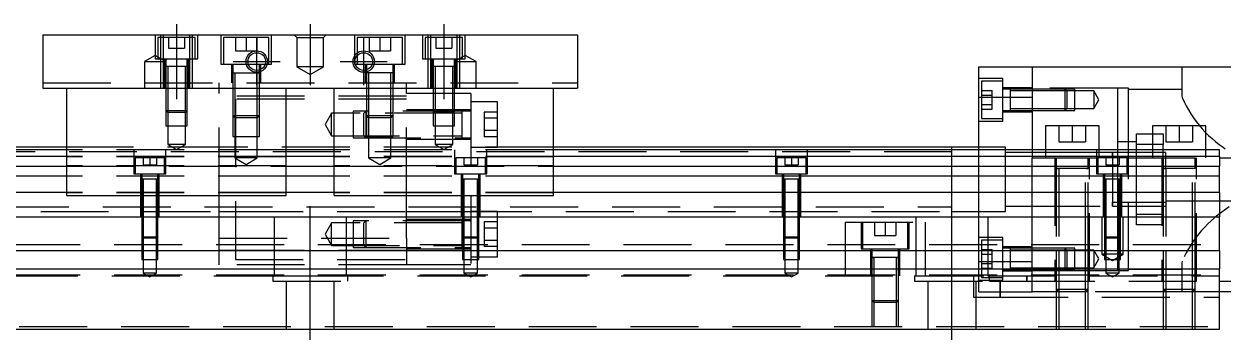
# Model space of a CAD drawing. Extents: x -12 to 519, y -246 to 77.
# Drawn here: x 116.5 to 340.9, y -224.1 to -165.1 of the extents above; entities that cross this region are included whole.
import ezdxf

# ---------------------------------------------------------------- set-up
doc = ezdxf.new("R2010")
doc.units = 0
doc.linetypes.add('CENTER', pattern=[50.8, 31.75, -6.35, 6.35, -6.35])
doc.linetypes.add('DASHED', pattern=[19.05, 12.7, -6.35])
doc.layers.get('0').update_dxf_attribs({"linetype": 'CONTINUOUS'})
doc.layers.add('CENTER', color=1, linetype='CENTER')

msp = doc.modelspace()

# ---------------------------------------------------------------- linework, layer by layer
at = {"color": 7, "linetype": 'CONTINUOUS'}
for p, q in [((120, -167.12), (220, -167.12)), ((120, -167.12), (120, -177.12)), ((220, -167.12), (220, -177.12)), ((295, -178.79), (295, -173.12)), ((295, -173.12), (305, -173.12)), ((305, -173.12), (305, -188.62)), ((305, -173.12), (345, -173.12)), ((120, -177.12), (220, -177.12)), ((124.5, -197.12), (124.5, -177.12)), ((165.5, -197.12), (165.5, -177.12)), ((174.5, -197.12), (174.5, -177.12)), ((215.5, -197.12), (215.5, -177.12)), ((295, -178.79), (305, -178.79)), ((295, -188.62), (295, -178.79)), ((317.5, -184.12), (307.5, -184.12)), ((307.5, -184.12), (307.5, -188.62)), ((317.5, -188.62), (317.5, -184.12)), ((337.5, -184.12), (327.5, -184.12)), ((327.5, -184.12), (327.5, -188.62)), ((337.5, -188.62), (337.5, -184.12)), ((124.5, -188.12), (60.5, -188.12)), ((290, -188.12), (215.5, -188.12)), ((290, -188.62), (290, -188.12)), ((290.01, -188.12), (290, -188.12)), ((295, -188.12), (290, -188.12)), ((290, -188.12), (290, -188.12)), ((124.5, -188.62), (0, -188.62)), ((124.5, -189.87), (0, -189.87)), ((174.5, -188.62), (165.5, -188.62)), ((174.5, -189.87), (165.5, -189.87)), ((340, -188.62), (215.5, -188.62)), ((340, -189.87), (215.5, -189.87)), ((321, -189.87), (320, -189.87)), ((324.5, -189.87), (321, -189.87)), ((327.5, -189.87), (324.5, -189.87)), ((329.5, -189.87), (327.5, -189.87)), ((330, -189.87), (329.5, -189.87)), ((340, -189.87), (340, -188.62)), ((340, -189.87), (340, -191.65)), ((340, -190.12), (355, -190.12)), ((0, -191.65), (124.5, -191.65)), ((165.5, -191.65), (174.5, -191.65)), ((215.5, -191.65), (340, -191.65)), ((340, -193.54), (340, -191.65)), ((124.5, -193.54), (0, -193.54)), ((174.5, -193.54), (165.5, -193.54)), ((340, -193.54), (215.5, -193.54)), ((340, -196.6), (340, -193.54)), ((124.5, -196.6), (0, -196.6)), ((124.5, -197.12), (165.5, -197.12)), ((174.5, -196.6), (165.5, -196.6)), ((174.5, -197.12), (215.5, -197.12)), ((340, -196.6), (215.5, -196.6)), ((340, -196.6), (340, -201.12)), ((0, -201.12), (340, -201.12)), ((340, -207.42), (340, -201.12)), ((0, -207.42), (340, -207.42)), ((340, -207.42), (340, -210.82)), ((0, -210.82), (340, -210.82)), ((340, -222.12), (340, -210.82)), ((340, -213.12), (355, -213.12)), ((345, -215.12), (340, -215.12)), ((0, -222.12), (340, -222.12))]:
    msp.add_line(p, q, dxfattribs=at)
at = {"color": 3, "linetype": 'DASHED'}
for p, q in [((141, -167.12), (141, -171.62)), ((148.5, -167.62), (141.5, -167.62)), ((141.5, -167.62), (141.5, -171.62)), ((142, -167.12), (142, -167.62)), ((142, -167.62), (142, -171.62)), ((142.5, -167.12), (142.5, -177.12)), ((143.5, -167.62), (143.5, -169.62)), ((145, -167.62), (145, -169.62)), ((146.5, -167.62), (146.5, -169.62)), ((147.5, -177.12), (147.5, -167.12)), ((148, -167.62), (148, -167.12)), ((148, -171.62), (148, -167.62)), ((148.5, -171.62), (148.5, -167.62)), ((149, -171.62), (149, -167.12)), ((153.25, -167.12), (153.25, -172.62)), ((162.25, -167.62), (153.75, -167.62)), ((153.75, -167.62), (153.75, -172.62)), ((156, -167.62), (156, -170.12)), ((158, -167.62), (158, -170.12)), ((160, -167.62), (160, -170.12)), ((162.25, -172.62), (162.25, -167.62)), ((162.75, -172.62), (162.75, -167.12)), ((167, -167.12), (167.5, -167.62)), ((167.5, -167.62), (172.5, -167.62)), ((167.5, -167.62), (167.5, -173.12)), ((172.5, -167.62), (173, -167.12)), ((172.5, -173.12), (172.5, -167.62)), ((178.25, -167.12), (178.25, -172.62)), ((187.25, -167.62), (178.75, -167.62)), ((178.75, -167.62), (178.75, -170.56)), ((181, -167.62), (181, -170.12)), ((183, -167.62), (183, -170.12)), ((185, -167.62), (185, -170.12)), ((187.25, -172.62), (187.25, -167.62)), ((187.75, -172.62), (187.75, -167.12)), ((191, -167.12), (191, -171.62)), ((198.5, -167.62), (191.5, -167.62)), ((191.5, -167.62), (191.5, -171.62)), ((192, -167.12), (192, -167.62)), ((192, -167.62), (192, -171.62)), ((192.5, -167.12), (192.5, -177.12)), ((193.5, -167.62), (193.5, -169.62)), ((195, -167.62), (195, -169.62)), ((196.5, -167.62), (196.5, -169.62)), ((197.5, -177.12), (197.5, -167.12)), ((198, -167.62), (198, -167.12)), ((198, -171.62), (198, -167.62)), ((198.5, -171.62), (198.5, -167.62)), ((199, -171.62), (199, -167.12)), ((143.5, -169.62), (145, -169.62)), ((145, -169.62), (146.5, -169.62)), ((156, -170.12), (158, -170.12)), ((158, -170.12), (160, -170.12)), ((181, -170.12), (183, -170.12)), ((183, -170.12), (185, -170.12)), ((193.5, -169.62), (195, -169.62)), ((195, -169.62), (196.5, -169.62)), ((141, -170.97), (139, -172.12)), ((139, -172.12), (143, -172.12)), ((139, -172.12), (139, -177.12)), ((143, -172.12), (141, -170.97)), ((141, -171.62), (149, -171.62)), ((142, -171.62), (142, -177.12)), ((142.75, -171.62), (142.75, -177.12)), ((143, -171.62), (143, -173.02)), ((147, -173.02), (147, -171.62)), ((147.25, -177.12), (147.25, -171.62)), ((148, -177.12), (148, -171.62)), ((153.25, -172.62), (162.75, -172.62)), ((155.25, -172.62), (155.25, -176.12)), ((155.5, -172.62), (155.5, -174.22)), ((160.5, -173.69), (160.5, -172.62)), ((160.75, -176.12), (160.75, -172.62)), ((178.25, -172.62), (187.75, -172.62)), ((178.75, -170.56), (178.75, -171.04)), ((178.75, -171.04), (178.75, -172.62)), ((180.25, -172.62), (180.25, -176.12)), ((180.5, -172.62), (180.5, -173.69)), ((185.5, -174.22), (185.5, -172.62)), ((185.75, -176.12), (185.75, -172.62)), ((191, -171.62), (199, -171.62)), ((192, -171.62), (192, -177.12)), ((192.75, -171.62), (192.75, -177.12)), ((193, -171.62), (193, -173.02)), ((199, -170.97), (197, -172.12)), ((197, -173.02), (197, -171.62)), ((197, -172.12), (201, -172.12)), ((197.25, -177.12), (197.25, -171.62)), ((198, -177.12), (198, -171.62)), ((201, -172.12), (199, -170.97)), ((201, -177.12), (201, -172.12)), ((143, -173.01), (143, -173.02)), ((143.22, -173.02), (143, -173.02)), ((143, -173.02), (143, -173.03)), ((143, -173.02), (143, -177.12)), ((146.78, -173.02), (143.22, -173.02)), ((143.35, -173.02), (143.35, -177.12)), ((146.65, -177.12), (146.65, -173.02)), ((147, -173.02), (146.78, -173.02)), ((147, -173.02), (147, -173.01)), ((147, -173.03), (147, -173.02)), ((147, -177.12), (147, -173.02)), ((155.5, -174.21), (155.5, -174.22)), ((155.5, -174.22), (155.76, -174.22)), ((155.5, -174.22), (160.5, -174.22)), ((155.5, -174.22), (155.5, -174.22)), ((155.5, -174.22), (155.5, -176.12)), ((155.9, -174.22), (155.9, -176.12)), ((160.1, -176.12), (160.1, -174.22)), ((160.5, -174.06), (160.5, -173.69)), ((160.5, -174.22), (160.5, -174.06)), ((160.5, -174.22), (160.5, -174.21)), ((160.5, -174.22), (160.5, -174.22)), ((160.5, -176.12), (160.5, -174.22)), ((167.5, -173.12), (170, -174.56)), ((172.5, -173.12), (167.5, -173.12)), ((170, -174.56), (172.5, -173.12)), ((180.5, -173.69), (180.5, -174.06)), ((180.5, -174.06), (180.5, -174.22)), ((180.5, -174.21), (180.5, -174.22)), ((180.76, -174.22), (180.5, -174.22)), ((180.5, -174.22), (180.5, -174.22)), ((180.5, -174.22), (180.5, -176.12)), ((185.24, -174.22), (180.76, -174.22)), ((180.9, -174.22), (180.9, -176.12)), ((185.1, -176.12), (185.1, -174.22)), ((185.5, -174.22), (185.24, -174.22)), ((185.5, -174.22), (185.5, -174.21)), ((185.5, -174.22), (185.5, -174.22)), ((185.5, -176.12), (185.5, -174.22)), ((193, -173.01), (193, -173.02)), ((193.22, -173.02), (193, -173.02)), ((193, -173.02), (193, -177.12)), ((193, -173.02), (193, -173.03)), ((196.78, -173.02), (193.22, -173.02)), ((193.35, -173.02), (193.35, -177.12)), ((196.65, -177.12), (196.65, -173.02)), ((197, -173.02), (196.78, -173.02)), ((197, -173.02), (197, -173.01)), ((197, -177.12), (197, -173.02)), ((197, -173.03), (197, -173.02)), ((333, -173.12), (333, -178.48)), ((120, -176.12), (220, -176.12)), ((143, -177.12), (143, -181.27)), ((143, -177.12), (143, -181.27)), ((143.35, -177.12), (143.35, -181.62)), ((146.65, -181.62), (146.65, -177.12)), ((147, -181.27), (147, -177.12)), ((147, -181.27), (147, -177.12)), ((153, -177.12), (153, -176.12)), ((153, -197.12), (153, -177.12)), ((155.5, -176.12), (155.5, -177.12)), ((155.5, -176.12), (155.5, -177.12)), ((155.5, -177.12), (155.5, -182.22)), ((155.5, -177.12), (155.5, -182.22)), ((155.9, -176.12), (155.9, -177.12)), ((155.9, -177.12), (155.9, -182.62)), ((160.1, -177.12), (160.1, -176.12)), ((160.1, -182.62), (160.1, -177.12)), ((160.5, -177.12), (160.5, -176.12)), ((160.5, -177.12), (160.5, -176.12)), ((160.5, -182.22), (160.5, -177.12)), ((160.5, -182.22), (160.5, -177.12)), ((180.5, -176.12), (180.5, -177.12)), ((180.5, -176.12), (180.5, -177.12)), ((180.5, -177.12), (180.5, -182.22)), ((180.5, -177.12), (180.5, -182.22)), ((180.9, -176.12), (180.9, -177.12)), ((180.9, -177.12), (180.9, -182.62)), ((185.1, -177.12), (185.1, -176.12)), ((185.1, -182.62), (185.1, -177.12)), ((185.5, -177.12), (185.5, -176.12)), ((185.5, -177.12), (185.5, -176.12)), ((185.5, -182.22), (185.5, -177.12)), ((185.5, -182.22), (185.5, -177.12)), ((188, -177.12), (188, -176.12)), ((188, -197.12), (188, -177.12)), ((193, -177.12), (193, -181.27)), ((193, -177.12), (193, -181.27)), ((193.35, -177.12), (193.35, -181.62)), ((196.65, -181.62), (196.65, -177.12)), ((197, -181.27), (197, -177.12)), ((197, -181.27), (197, -177.12)), ((299.5, -175.27), (295, -175.27)), ((295.5, -175.77), (295.5, -179.27)), ((299.5, -175.77), (295.5, -175.77)), ((299.5, -183.27), (299.5, -175.27)), ((305, -177.02), (299.5, -177.02)), ((300.9, -177.27), (299.5, -177.27)), ((300.9, -177.27), (300.9, -177.86)), ((300.9, -177.27), (300.9, -177.49)), ((300.9, -177.27), (300.9, -177.27)), ((305, -177.27), (300.9, -177.27)), ((300.9, -177.27), (300.9, -177.27)), ((321, -177.12), (305, -177.12)), ((311.15, -177.27), (305, -177.27)), ((311.15, -177.27), (305, -177.27)), ((311.15, -179.27), (311.15, -177.27)), ((313, -177.27), (311.15, -177.27)), ((311.5, -177.62), (311.15, -177.27)), ((313, -181.27), (313, -177.27)), ((321, -188.62), (321, -177.12)), ((323, -177.12), (321, -177.12)), ((323, -188.62), (323, -177.12)), ((188, -178.62), (153, -178.62)), ((188, -179.12), (156, -179.12)), ((156, -179.12), (156, -209.12)), ((160.5, -179.12), (160.1, -179.12)), ((200, -178.12), (188, -178.12)), ((200, -178.12), (200, -210.12)), ((295.5, -177.54), (297.5, -177.54)), ((295.5, -178.4), (297.5, -178.4)), ((295.5, -179.27), (295.5, -182.77)), ((297.5, -178.4), (297.5, -177.54)), ((297.5, -180.14), (297.5, -178.4)), ((300.9, -177.49), (300.9, -177.86)), ((305, -177.62), (300.9, -177.62)), ((300.9, -177.86), (300.9, -179.27)), ((300.9, -179.13), (300.9, -179.41)), ((300.9, -179.27), (300.9, -180.69)), ((311.5, -177.62), (305, -177.62)), ((311.15, -181.27), (311.15, -179.27)), ((311.5, -177.62), (311.5, -179.27)), ((313, -177.62), (311.5, -177.62)), ((311.5, -179.27), (311.5, -180.92)), ((316.5, -177.62), (313, -177.62)), ((316.5, -177.62), (316.5, -180.92)), ((317.45, -179.27), (316.5, -177.62)), ((316.5, -180.92), (317.45, -179.27)), ((333, -177.37), (323, -177.37)), ((333, -178.48), (333.04, -178.83)), ((143, -181.27), (147, -181.27)), ((143, -181.27), (143, -184.12)), ((143, -181.27), (143.35, -181.62)), ((146.65, -181.62), (143.35, -181.62)), ((143.35, -181.62), (143.35, -184.12)), ((146.65, -181.62), (147, -181.27)), ((146.65, -184.12), (146.65, -181.62)), ((147, -184.12), (147, -181.27)), ((178, -181.37), (178, -186.37)), ((200, -181.37), (178, -181.37)), ((180.4, -181.37), (180.4, -186.37)), ((200, -181.12), (188, -181.12)), ((193, -181.27), (197, -181.27)), ((193, -181.27), (193, -184.12)), ((193, -181.27), (193.35, -181.62)), ((196.65, -181.62), (193.35, -181.62)), ((193.35, -181.62), (193.35, -184.12)), ((196.65, -181.62), (197, -181.27)), ((196.65, -184.12), (196.65, -181.62)), ((197, -184.12), (197, -181.27)), ((198.4, -186.37), (198.4, -181.37)), ((205, -179.62), (200, -179.62)), ((202.5, -181.56), (202.5, -186.18)), ((205, -181.56), (202.5, -181.56)), ((205, -188.12), (205, -179.62)), ((295.5, -180.14), (297.5, -180.14)), ((295.5, -181), (297.5, -181)), ((297.5, -181), (297.5, -180.14)), ((299.5, -181.27), (300.9, -181.27)), ((299.5, -181.52), (305, -181.52)), ((300.9, -180.69), (300.9, -181.27)), ((300.9, -180.69), (300.9, -181.05)), ((300.9, -180.92), (305, -180.92)), ((300.9, -181.05), (300.9, -181.27)), ((300.9, -181.27), (300.9, -181.27)), ((300.9, -181.27), (300.9, -181.27)), ((300.9, -181.27), (305, -181.27)), ((305, -180.92), (311.5, -180.92)), ((305, -181.27), (311.15, -181.27)), ((305, -181.27), (311.15, -181.27)), ((311.15, -181.27), (311.5, -180.92)), ((311.15, -181.27), (313, -181.27)), ((311.5, -180.92), (313, -180.92)), ((313, -180.92), (316.5, -180.92)), ((155.5, -182.22), (160.5, -182.22)), ((155.5, -182.22), (155.5, -186.12)), ((155.5, -182.22), (155.9, -182.62)), ((160.1, -182.62), (155.9, -182.62)), ((155.9, -182.62), (155.9, -186.12)), ((160.1, -182.62), (160.5, -182.22)), ((160.1, -186.12), (160.1, -182.62)), ((160.5, -186.12), (160.5, -182.22)), ((174, -181.77), (172.79, -183.87)), ((172.79, -183.87), (174, -185.97)), ((174, -185.97), (174, -181.77)), ((198.4, -181.77), (174, -181.77)), ((180.5, -182.22), (185.5, -182.22)), ((180.5, -182.22), (180.5, -186.12)), ((180.5, -182.22), (180.9, -182.62)), ((185.1, -182.62), (180.9, -182.62)), ((180.9, -182.62), (180.9, -186.12)), ((185.1, -181.77), (184, -181.77)), ((185.5, -181.77), (185.1, -181.77)), ((185.1, -182.62), (185.5, -182.22)), ((185.1, -186.12), (185.1, -182.62)), ((185.5, -186.12), (185.5, -182.22)), ((205, -182.72), (202.5, -182.72)), ((295, -183.27), (299.5, -183.27)), ((295.5, -182.77), (299.5, -182.77)), ((143, -184.12), (147, -184.12)), ((143.35, -184.12), (143.35, -187.62)), ((146.65, -187.62), (146.65, -184.12)), ((155.5, -186.12), (160.5, -186.12)), ((155.9, -186.12), (155.9, -190.12)), ((160.1, -190.12), (160.1, -186.12)), ((174, -185.97), (198.4, -185.97)), ((180.5, -186.12), (185.5, -186.12)), ((180.9, -186.12), (180.9, -190.12)), ((185.1, -190.12), (185.1, -186.12)), ((193, -184.12), (197, -184.12)), ((193.35, -184.12), (193.35, -187.62)), ((196.65, -187.62), (196.65, -184.12)), ((205, -185.02), (202.5, -185.02)), ((205, -186.18), (202.5, -186.18)), ((310, -184.12), (310, -187.12)), ((312.5, -184.12), (312.5, -187.12)), ((315, -184.12), (315, -187.12)), ((324.5, -185.62), (327.5, -185.62)), ((324.5, -187.62), (324.5, -185.62)), ((327.5, -185.62), (329.5, -185.62)), ((329.5, -185.62), (329.5, -187.62)), ((330, -184.12), (330, -187.12)), ((332.5, -184.12), (332.5, -187.12)), ((335, -184.12), (335, -187.12)), ((156, -188.12), (124.5, -188.12)), ((146.65, -187.62), (143.35, -187.62)), ((143.35, -187.62), (145, -188.57)), ((145, -188.57), (146.65, -187.62)), ((215.5, -188.12), (156, -188.12)), ((178, -186.37), (200, -186.37)), ((188, -186.62), (200, -186.62)), ((196.65, -187.62), (193.35, -187.62)), ((193.35, -187.62), (195, -188.57)), ((195, -188.57), (196.65, -187.62)), ((200, -188.12), (205, -188.12)), ((290, -188.62), (290, -188.12)), ((300, -188.12), (295, -188.12)), ((300, -188.62), (300, -188.12)), ((310, -187.12), (312.5, -187.12)), ((312.5, -187.12), (315, -187.12)), ((324.5, -187.12), (321, -187.12)), ((327.5, -187.62), (324.5, -187.62)), ((324.5, -188.62), (324.5, -187.62)), ((329.5, -187.62), (327.5, -187.62)), ((329.5, -188.62), (329.5, -187.62)), ((330, -187.12), (332.5, -187.12)), ((332.5, -187.12), (335, -187.12)), ((290, -188.99), (55, -188.99)), ((165.5, -188.62), (124.5, -188.62)), ((165.5, -189.87), (124.5, -189.87)), ((165.5, -189.92), (124.5, -189.92)), ((137, -188.62), (137, -193.12)), ((142.75, -190.12), (137.25, -190.12)), ((137.25, -190.12), (137.25, -193.12)), ((138.75, -190.12), (138.75, -191.42)), ((140, -190.12), (140, -191.42)), ((141.25, -190.12), (141.25, -191.42)), ((142.75, -193.12), (142.75, -190.12)), ((143, -193.12), (143, -188.62)), ((160.1, -190.12), (155.9, -190.12)), ((155.9, -190.12), (158, -191.33)), ((158, -191.33), (160.1, -190.12)), ((215.5, -188.62), (174.5, -188.62)), ((215.5, -189.87), (174.5, -189.87)), ((215.5, -189.92), (174.5, -189.92)), ((185.1, -190.12), (180.9, -190.12)), ((180.9, -190.12), (183, -191.33)), ((183, -191.33), (185.1, -190.12)), ((197, -188.62), (197, -193.12)), ((202.75, -190.12), (197.25, -190.12)), ((197.25, -190.12), (197.25, -193.12)), ((198.75, -190.12), (198.75, -191.42)), ((200, -190.12), (200, -191.42)), ((201.25, -190.12), (201.25, -191.42)), ((202.75, -193.12), (202.75, -190.12)), ((203, -193.12), (203, -188.62)), ((257, -188.62), (257, -193.12)), ((262.75, -190.12), (257.25, -190.12)), ((257.25, -190.12), (257.25, -193.12)), ((258.75, -190.12), (258.75, -191.42)), ((260, -190.12), (260, -191.42)), ((261.25, -190.12), (261.25, -191.42)), ((262.75, -193.12), (262.75, -190.12)), ((263, -193.12), (263, -188.62)), ((290, -200.12), (290, -188.62)), ((295, -201.12), (295, -188.62)), ((300, -194.12), (300, -188.62)), ((305, -189.12), (300, -189.12)), ((305, -188.62), (305, -190.12)), ((307.5, -189.12), (305, -189.12)), ((305, -201.12), (305, -190.12)), ((305, -190.12), (317.25, -190.12)), ((307.5, -188.62), (307.5, -190.12)), ((317.5, -189.12), (307.5, -189.12)), ((309.25, -190.12), (309.25, -213.12)), ((309.5, -190.12), (309.5, -192.12)), ((315.5, -192.12), (315.5, -190.12)), ((315.75, -213.12), (315.75, -190.12)), ((317, -188.62), (317, -193.12)), ((322.75, -190.12), (317.25, -190.12)), ((317.25, -190.12), (317.25, -193.12)), ((317.5, -190.12), (317.5, -188.62)), ((320.01, -189.12), (317.5, -189.12)), ((318.75, -190.12), (318.75, -191.42)), ((320, -189.12), (320, -189.68)), ((320, -189.68), (320, -189.12)), ((321, -189.12), (320, -189.12)), ((320, -189.68), (320, -190.02)), ((320, -190.12), (320, -191.42)), ((321, -190.12), (321, -188.62)), ((324.5, -189.12), (321, -189.12)), ((321, -193.12), (321, -190.12)), ((321.25, -190.12), (321.25, -191.42)), ((322.75, -190.12), (340, -190.12)), ((322.75, -193.12), (322.75, -190.12)), ((323, -193.12), (323, -188.62)), ((324.5, -190.12), (324.5, -188.62)), ((327.5, -189.12), (324.5, -189.12)), ((324.5, -200.62), (324.5, -190.12)), ((327.5, -188.62), (327.5, -190.12)), ((329.5, -189.12), (327.5, -189.12)), ((329.25, -190.12), (329.25, -213.12)), ((329.5, -190.12), (329.5, -188.62)), ((330, -189.12), (329.5, -189.12)), ((329.5, -190.12), (329.5, -192.12)), ((330, -190.12), (330, -189.12)), ((330, -192.12), (330, -190.12)), ((335.5, -192.12), (335.5, -190.12)), ((335.75, -213.12), (335.75, -190.12)), ((337.5, -190.12), (337.5, -188.62)), ((165.5, -191.62), (124.5, -191.62)), ((124.5, -191.65), (165.5, -191.65)), ((138.75, -191.42), (140, -191.42)), ((140, -191.42), (141.25, -191.42)), ((215.5, -191.62), (174.5, -191.62)), ((174.5, -191.65), (215.5, -191.65)), ((198.75, -191.42), (200, -191.42)), ((200, -191.42), (201.25, -191.42)), ((258.75, -191.42), (260, -191.42)), ((260, -191.42), (261.25, -191.42)), ((309.5, -192.12), (309.85, -192.12)), ((309.85, -192.12), (309.5, -192.12)), ((309.5, -192.12), (309.5, -192.12)), ((309.5, -192.12), (309.5, -207.42)), ((309.5, -192.12), (309.5, -192.12)), ((315.15, -192.12), (309.85, -192.12)), ((310, -192.12), (310, -207.42)), ((315, -207.42), (315, -192.12)), ((315.15, -192.12), (315.5, -192.12)), ((315.5, -192.12), (315.15, -192.12)), ((315.5, -207.42), (315.5, -192.12)), ((315.5, -192.12), (315.5, -192.12)), ((315.5, -192.12), (315.5, -192.12)), ((318.75, -191.42), (320, -191.42)), ((320, -191.42), (321.25, -191.42)), ((320, -191.52), (320, -193.12)), ((329.5, -192.12), (329.85, -192.12)), ((335.5, -192.12), (329.5, -192.12)), ((329.5, -192.12), (329.5, -192.12)), ((329.5, -192.12), (329.5, -207.42)), ((329.5, -192.12), (329.5, -192.12)), ((330, -192.12), (330, -207.42)), ((335, -207.42), (335, -192.12)), ((335.5, -207.42), (335.5, -192.12)), ((335.5, -192.12), (335.5, -192.12)), ((335.5, -192.12), (335.5, -192.12)), ((165.5, -193.54), (124.5, -193.54)), ((137, -193.12), (143, -193.12)), ((138.25, -193.12), (138.25, -201.12)), ((138.5, -193.12), (138.5, -194.12)), ((138.5, -194.11), (138.5, -194.12)), ((138.62, -194.12), (138.5, -194.12)), ((138.5, -194.12), (138.5, -201.12)), ((138.5, -194.12), (138.5, -194.12)), ((140, -194.12), (138.62, -194.12)), ((138.75, -194.12), (138.75, -201.12)), ((141.38, -194.12), (140, -194.12)), ((141.25, -201.12), (141.25, -194.12)), ((141.5, -194.12), (141.38, -194.12)), ((141.5, -194.12), (141.5, -193.12)), ((141.5, -194.12), (141.5, -194.11)), ((141.5, -201.12), (141.5, -194.12)), ((141.5, -194.12), (141.5, -194.12)), ((141.75, -201.12), (141.75, -193.12)), ((215.5, -193.54), (174.5, -193.54)), ((197, -193.12), (203, -193.12)), ((198.25, -193.12), (198.25, -201.12)), ((198.5, -193.12), (198.5, -194.12)), ((198.5, -194.11), (198.5, -194.12)), ((198.62, -194.12), (198.5, -194.12)), ((198.5, -194.12), (198.5, -201.12)), ((198.5, -194.12), (198.5, -194.12)), ((200, -194.12), (198.62, -194.12)), ((198.75, -194.12), (198.75, -201.12)), ((201.38, -194.12), (200, -194.12)), ((201.25, -201.12), (201.25, -194.12)), ((201.5, -194.12), (201.38, -194.12)), ((201.5, -194.12), (201.5, -193.12)), ((201.5, -194.12), (201.5, -194.11)), ((201.5, -201.12), (201.5, -194.12)), ((201.5, -194.12), (201.5, -194.12)), ((201.75, -201.12), (201.75, -193.12)), ((257, -193.12), (263, -193.12)), ((258.25, -193.12), (258.25, -201.12)), ((258.5, -193.12), (258.5, -194.12)), ((258.5, -194.11), (258.5, -194.12)), ((258.62, -194.12), (258.5, -194.12)), ((258.5, -194.12), (258.5, -201.12)), ((258.5, -194.12), (258.5, -194.12)), ((260, -194.12), (258.62, -194.12)), ((258.75, -194.12), (258.75, -201.12)), ((261.38, -194.12), (260, -194.12)), ((261.25, -201.12), (261.25, -194.12)), ((261.5, -194.12), (261.38, -194.12)), ((261.5, -194.12), (261.5, -193.12)), ((261.5, -194.12), (261.5, -194.11)), ((261.5, -201.12), (261.5, -194.12)), ((261.5, -194.12), (261.5, -194.12)), ((261.75, -201.12), (261.75, -193.12)), ((300, -200.12), (300, -194.12)), ((317, -193.12), (323, -193.12)), ((318.25, -193.12), (318.25, -201.12)), ((318.5, -193.12), (318.5, -194.12)), ((318.5, -194.11), (318.5, -194.12)), ((318.62, -194.12), (318.5, -194.12)), ((318.5, -194.12), (318.5, -201.12)), ((318.5, -194.12), (318.5, -194.12)), ((320, -194.12), (318.62, -194.12)), ((318.75, -194.12), (318.75, -201.12)), ((320, -193.12), (320, -193.92)), ((320, -193.92), (320, -194.12)), ((321.38, -194.12), (320, -194.12)), ((320, -194.12), (320, -198.56)), ((321, -194.12), (321, -193.12)), ((321, -205.12), (321, -194.12)), ((321.25, -201.12), (321.25, -194.12)), ((321.5, -194.12), (321.38, -194.12)), ((321.5, -194.12), (321.5, -193.12)), ((321.5, -194.12), (321.5, -194.11)), ((321.5, -201.12), (321.5, -194.12)), ((321.5, -194.12), (321.5, -194.12)), ((321.75, -201.12), (321.75, -193.12)), ((323, -194.12), (323, -193.12)), ((323, -211.12), (323, -194.12)), ((165.5, -196.6), (124.5, -196.6)), ((165.5, -196.62), (124.5, -196.62)), ((153, -201.12), (153, -197.12)), ((215.5, -196.6), (174.5, -196.6)), ((215.5, -196.62), (174.5, -196.62)), ((188, -201.12), (188, -197.12)), ((55, -199.24), (290, -199.24)), ((300, -199.12), (305, -199.12)), ((305, -199.12), (320.01, -199.12)), ((320, -199.12), (320, -198.37)), ((320, -198.37), (330, -198.37)), ((320, -199.12), (320, -198.56)), ((320, -198.56), (320, -199.12)), ((320, -199.12), (329.5, -199.12)), ((320.01, -199.12), (329.5, -199.12)), ((329.5, -199.12), (330, -199.12)), ((330, -198.12), (345, -198.12)), ((81.5, -200.12), (153, -200.12)), ((138.5, -201.12), (138.5, -204.87)), ((138.5, -201.12), (138.5, -204.87)), ((138.75, -201.12), (138.75, -205.12)), ((141.25, -205.12), (141.25, -201.12)), ((141.5, -204.87), (141.5, -201.12)), ((141.5, -204.87), (141.5, -201.12)), ((153, -200.12), (156, -200.12)), ((153, -205.12), (153, -201.12)), ((156, -200.12), (188, -200.12)), ((156, -200.12), (188, -200.12)), ((163.29, -212.12), (163.29, -201.12)), ((176.71, -201.12), (176.71, -212.12)), ((178, -201.87), (178, -206.87)), ((200, -201.87), (178, -201.87)), ((180.4, -201.87), (180.4, -206.87)), ((188, -200.12), (198.5, -200.12)), ((188, -200.12), (198.5, -200.12)), ((188, -205.12), (188, -201.12)), ((200, -201.62), (188, -201.62)), ((198.4, -206.87), (198.4, -201.87)), ((198.5, -200.12), (198.75, -200.12)), ((198.5, -200.12), (198.75, -200.12)), ((198.5, -201.12), (198.5, -204.87)), ((198.5, -201.12), (198.5, -204.87)), ((198.75, -200.12), (200, -200.12)), ((198.75, -200.12), (290, -200.12)), ((198.75, -201.12), (198.75, -205.12)), ((205, -200.12), (200, -200.12)), ((201.25, -205.12), (201.25, -201.12)), ((201.5, -204.87), (201.5, -201.12)), ((201.5, -204.87), (201.5, -201.12)), ((205, -208.62), (205, -200.12)), ((258.5, -201.12), (258.5, -204.87)), ((258.5, -201.12), (258.5, -204.87)), ((258.75, -201.12), (258.75, -205.12)), ((261.25, -205.12), (261.25, -201.12)), ((261.5, -204.87), (261.5, -201.12)), ((261.5, -204.87), (261.5, -201.12)), ((283.29, -212.12), (283.29, -201.12)), ((290, -200.12), (290, -200.12)), ((290, -200.12), (290.01, -200.12)), ((290, -200.12), (290, -200.12)), ((290, -200.12), (295, -200.12)), ((295, -200.12), (300, -200.12)), ((295, -207.42), (295, -201.12)), ((296.71, -201.12), (296.71, -212.12)), ((305, -207.42), (305, -201.12)), ((318, -201.12), (318, -208.12)), ((318.5, -201.12), (318.5, -204.87)), ((318.5, -201.12), (318.5, -204.87)), ((318.75, -201.12), (318.75, -205.12)), ((321.25, -205.12), (321.25, -201.12)), ((321.5, -204.87), (321.5, -201.12)), ((321.5, -204.87), (321.5, -201.12)), ((322, -208.12), (322, -201.12)), ((324.5, -200.62), (329.5, -200.62)), ((324.5, -202.62), (324.5, -200.62)), ((174, -202.27), (172.79, -204.37)), ((174, -206.47), (174, -202.27)), ((198.4, -202.27), (174, -202.27)), ((202.5, -202.06), (202.5, -206.68)), ((205, -202.06), (202.5, -202.06)), ((205, -203.22), (202.5, -203.22)), ((270, -202.12), (285, -202.12)), ((270, -202.12), (270, -207.42)), ((273, -202.12), (273, -207.12)), ((273.25, -202.12), (273.25, -207.12)), ((275.5, -202.12), (275.5, -204.62)), ((277.5, -202.12), (277.5, -204.62)), ((279.5, -202.12), (279.5, -204.62)), ((281.75, -207.12), (281.75, -202.12)), ((282, -207.12), (282, -202.12)), ((285, -202.12), (285, -207.42)), ((329.5, -202.62), (324.5, -202.62)), ((0, -206.27), (340, -206.27)), ((138.5, -204.87), (141.5, -204.87)), ((138.5, -204.87), (138.5, -207.42)), ((138.5, -204.87), (138.75, -205.12)), ((141.25, -205.12), (138.75, -205.12)), ((138.75, -205.12), (138.75, -209.12)), ((141.25, -205.12), (141.5, -204.87)), ((141.25, -209.12), (141.25, -205.12)), ((141.5, -207.42), (141.5, -204.87)), ((153, -205.12), (188, -205.12)), ((153, -207.42), (153, -205.12)), ((172.79, -204.37), (174, -206.47)), ((188, -205.12), (188, -207.42)), ((198.5, -204.87), (201.5, -204.87)), ((198.5, -204.87), (198.5, -207.42)), ((198.5, -204.87), (198.75, -205.12)), ((201.25, -205.12), (198.75, -205.12)), ((198.75, -205.12), (198.75, -209.12)), ((201.25, -205.12), (201.5, -204.87)), ((201.25, -209.12), (201.25, -205.12)), ((201.5, -207.42), (201.5, -204.87)), ((205, -205.52), (202.5, -205.52)), ((258.5, -204.87), (261.5, -204.87)), ((258.5, -204.87), (258.5, -207.42)), ((258.5, -204.87), (258.75, -205.12)), ((261.25, -205.12), (258.75, -205.12)), ((258.75, -205.12), (258.75, -209.12)), ((261.25, -205.12), (261.5, -204.87)), ((261.25, -209.12), (261.25, -205.12)), ((261.5, -207.42), (261.5, -204.87)), ((275.5, -204.62), (277.5, -204.62)), ((277.5, -204.62), (279.5, -204.62)), ((299.5, -204.97), (295, -204.97)), ((295.5, -205.47), (295.5, -207.42)), ((299.5, -205.47), (295.5, -205.47)), ((299.5, -212.97), (299.5, -204.97)), ((318.5, -204.87), (321.5, -204.87)), ((318.5, -204.87), (318.5, -207.42)), ((318.5, -204.87), (318.75, -205.12)), ((321.25, -205.12), (318.75, -205.12)), ((318.75, -205.12), (318.75, -209.12)), ((321, -207.42), (321, -205.12)), ((321.25, -205.12), (321.5, -204.87)), ((321.25, -209.12), (321.25, -205.12)), ((321.5, -207.42), (321.5, -204.87)), ((138.5, -207.42), (138.5, -209.12)), ((141.5, -209.12), (141.5, -207.42)), ((153, -207.4), (188, -207.4)), ((156, -207.4), (153, -207.4)), ((153, -210.12), (153, -207.42)), ((188, -207.4), (156, -207.4)), ((174, -206.47), (198.4, -206.47)), ((178, -206.87), (200, -206.87)), ((188, -207.12), (200, -207.12)), ((188, -207.42), (188, -210.12)), ((198.5, -207.42), (198.5, -209.12)), ((200, -208.62), (205, -208.62)), ((201.5, -209.12), (201.5, -207.42)), ((205, -206.68), (202.5, -206.68)), ((258.5, -207.42), (258.5, -209.12)), ((261.5, -209.12), (261.5, -207.42)), ((270, -207.42), (270, -210.82)), ((273, -207.12), (282, -207.12)), ((274.75, -207.12), (274.75, -212.12)), ((275, -207.12), (275, -207.42)), ((275, -207.42), (275, -208.72)), ((280, -207.42), (280, -207.12)), ((280, -208.72), (280, -207.42)), ((280.25, -212.12), (280.25, -207.12)), ((285, -207.42), (285, -210.82)), ((295, -209.45), (295, -207.42)), ((295.5, -207.24), (297.5, -207.24)), ((295.5, -207.42), (295.5, -208.97)), ((295.5, -208.1), (297.5, -208.1)), ((297.5, -208.1), (297.5, -207.24)), ((297.5, -209.84), (297.5, -208.1)), ((305, -206.72), (299.5, -206.72)), ((300.9, -206.97), (299.5, -206.97)), ((300.9, -206.97), (300.9, -207.42)), ((300.9, -206.97), (300.9, -207.19)), ((305, -206.97), (300.9, -206.97)), ((300.9, -206.97), (300.9, -206.97)), ((300.9, -206.97), (300.9, -206.97)), ((300.9, -207.19), (300.9, -207.42)), ((305, -207.32), (300.9, -207.32)), ((300.9, -207.42), (300.9, -207.55)), ((300.9, -207.42), (300.9, -207.55)), ((300.9, -207.55), (300.9, -208.97)), ((309.5, -206.97), (305, -206.97)), ((309.5, -206.97), (305, -206.97)), ((309.5, -207.32), (305, -207.32)), ((305, -210.82), (305, -207.42)), ((310, -206.97), (309.5, -206.97)), ((310, -206.97), (309.5, -206.97)), ((310, -207.32), (309.5, -207.32)), ((309.5, -207.42), (309.5, -210.82)), ((311.15, -206.97), (310, -206.97)), ((311.15, -206.97), (310, -206.97)), ((311.5, -207.32), (310, -207.32)), ((310, -207.42), (310, -210.82)), ((311.15, -207.42), (311.15, -206.97)), ((313, -206.97), (311.15, -206.97)), ((311.5, -207.32), (311.15, -206.97)), ((311.15, -208.97), (311.15, -207.42)), ((311.5, -207.32), (311.5, -207.42)), ((313, -207.32), (311.5, -207.32)), ((311.5, -207.42), (311.5, -208.97)), ((313, -207.42), (313, -206.97)), ((316.5, -207.32), (313, -207.32)), ((313, -210.82), (313, -207.42)), ((315, -210.82), (315, -207.42)), ((315.5, -210.82), (315.5, -207.42)), ((316.5, -207.32), (316.5, -210.62)), ((317.45, -208.97), (316.5, -207.32)), ((322, -208.12), (318, -208.12)), ((318, -208.12), (320, -209.27)), ((318.5, -207.42), (318.5, -209.12)), ((320, -209.27), (322, -208.12)), ((321, -209.12), (321, -207.42)), ((321.5, -209.12), (321.5, -207.42)), ((329.5, -207.42), (329.5, -210.82)), ((330, -207.42), (330, -210.82)), ((335, -210.82), (335, -207.42)), ((335.5, -210.82), (335.5, -207.42)), ((138.5, -209.12), (141.5, -209.12)), ((138.75, -209.12), (138.75, -211.62)), ((141.25, -211.62), (141.25, -209.12)), ((188, -210.12), (153, -210.12)), ((156, -209.12), (188, -209.12)), ((200, -210.12), (188, -210.12)), ((198.5, -209.12), (201.5, -209.12)), ((198.75, -209.12), (198.75, -211.62)), ((201.25, -211.62), (201.25, -209.12)), ((258.5, -209.12), (261.5, -209.12)), ((258.75, -209.12), (258.75, -211.62)), ((261.25, -211.62), (261.25, -209.12)), ((270, -210.82), (270, -212.12)), ((275, -208.71), (275, -208.72)), ((275, -208.72), (275.26, -208.72)), ((275.26, -208.72), (275, -208.72)), ((275, -208.72), (275, -208.72)), ((275, -208.72), (275, -210.82)), ((275, -210.82), (275, -212.12)), ((279.74, -208.72), (275.26, -208.72)), ((275.4, -208.72), (275.4, -210.82)), ((275.4, -210.82), (275.4, -212.12)), ((279.6, -210.82), (279.6, -208.72)), ((279.6, -212.12), (279.6, -210.82)), ((279.74, -208.72), (280, -208.72)), ((280, -208.72), (279.74, -208.72)), ((280, -208.72), (280, -208.71)), ((280, -208.72), (280, -208.72)), ((280, -210.82), (280, -208.72)), ((280, -212.12), (280, -210.82)), ((285, -210.82), (285, -212.12)), ((295, -210.82), (295, -209.45)), ((295, -209.45), (305, -209.45)), ((295, -212.12), (295, -210.82)), ((295.5, -208.97), (295.5, -210.82)), ((295.5, -209.84), (297.5, -209.84)), ((295.5, -210.7), (297.5, -210.7)), ((295.5, -210.82), (295.5, -212.12)), ((297.5, -210.7), (297.5, -209.84)), ((300.9, -208.83), (300.9, -209.11)), ((300.9, -208.97), (300.9, -210.38)), ((300.9, -210.38), (300.9, -210.82)), ((300.9, -210.38), (300.9, -210.75)), ((300.9, -210.62), (305, -210.62)), ((300.9, -210.75), (300.9, -210.82)), ((300.9, -210.82), (300.9, -210.97)), ((300.9, -210.82), (300.9, -210.97)), ((305, -210.62), (309.5, -210.62)), ((305, -213.12), (305, -210.82)), ((309.5, -210.62), (310, -210.62)), ((309.5, -210.82), (309.5, -213.12)), ((310, -210.62), (311.5, -210.62)), ((310, -210.82), (310, -213.12)), ((311.15, -210.82), (311.15, -208.97)), ((311.15, -210.97), (311.15, -210.82)), ((311.15, -210.97), (311.3, -210.82)), ((311.3, -210.82), (311.5, -210.62)), ((311.5, -208.97), (311.5, -210.62)), ((311.5, -210.62), (313, -210.62)), ((313, -210.62), (316.5, -210.62)), ((313, -210.97), (313, -210.82)), ((315, -213.12), (315, -210.82)), ((315.5, -213.12), (315.5, -210.82)), ((316.5, -210.62), (317.45, -208.97)), ((318.5, -209.12), (321.5, -209.12)), ((318.75, -209.12), (318.75, -211.62)), ((321, -210.82), (321, -209.12)), ((321, -211.12), (321, -210.82)), ((321.25, -211.62), (321.25, -209.12)), ((323, -210.87), (333, -210.87)), ((329.5, -210.82), (329.5, -213.12)), ((330, -210.82), (330, -213.12)), ((333.04, -209.39), (333, -209.76)), ((333, -209.76), (333, -215.12)), ((335, -213.12), (335, -210.82)), ((335.5, -213.12), (335.5, -210.82)), ((0, -211.97), (340, -211.97)), ((56.71, -212.12), (283.29, -212.12)), ((141.25, -211.62), (138.75, -211.62)), ((138.75, -211.62), (140, -212.34)), ((140, -212.34), (141.25, -211.62)), ((163, -212.12), (177, -212.12)), ((163, -212.12), (163, -213.12)), ((163, -213.12), (177, -213.12)), ((165.5, -213.12), (165.5, -222.12)), ((174.5, -222.12), (174.5, -213.12)), ((177, -213.12), (177, -212.12)), ((201.25, -211.62), (198.75, -211.62)), ((198.75, -211.62), (200, -212.34)), ((200, -212.34), (201.25, -211.62)), ((261.25, -211.62), (258.75, -211.62)), ((258.75, -211.62), (260, -212.34)), ((260, -212.34), (261.25, -211.62)), ((275, -212.12), (275, -216.72)), ((275, -212.12), (275, -216.72)), ((275.4, -212.12), (275.4, -217.12)), ((279.6, -217.12), (279.6, -212.12)), ((280, -216.72), (280, -212.12)), ((280, -216.72), (280, -212.12)), ((283, -212.12), (297, -212.12)), ((283, -212.12), (283, -213.12)), ((283, -213.12), (297, -213.12)), ((283.29, -212.12), (296.71, -212.12)), ((285.5, -213.12), (285.5, -222.12)), ((294, -212.12), (294, -213.12)), ((294, -213.12), (294, -216.12)), ((294.5, -222.12), (294.5, -213.12)), ((295, -215.12), (295, -212.12)), ((295, -212.97), (299.5, -212.97)), ((295.5, -212.12), (295.5, -212.47)), ((295.5, -212.47), (299.5, -212.47)), ((296.71, -212.12), (340, -212.12)), ((297, -213.12), (297, -212.12)), ((297, -213.12), (304, -213.12)), ((299, -216.12), (299, -213.12)), ((299, -213.12), (299, -215.12)), ((299.5, -210.97), (300.9, -210.97)), ((299.5, -211.22), (305, -211.22)), ((300.9, -210.97), (300.9, -210.97)), ((300.9, -210.97), (305, -210.97)), ((300.9, -210.97), (300.9, -210.97)), ((304, -213.12), (304, -212.12)), ((304, -212.12), (304, -213.12)), ((304, -213.12), (340, -213.12)), ((305, -210.97), (309.5, -210.97)), ((305, -210.97), (309.5, -210.97)), ((305, -211.12), (309.5, -211.12)), ((305, -215.12), (305, -213.12)), ((309.5, -210.97), (310, -210.97)), ((309.5, -210.97), (310, -210.97)), ((309.5, -211.12), (310, -211.12)), ((309.5, -213.12), (309.5, -214.62)), ((309.5, -213.12), (309.5, -214.62)), ((310, -210.97), (311.15, -210.97)), ((310, -210.97), (311.15, -210.97)), ((310, -211.12), (315, -211.12)), ((310, -213.12), (310, -215.12)), ((311.15, -210.97), (313, -210.97)), ((315, -211.12), (315.5, -211.12)), ((315, -215.12), (315, -213.12)), ((315.5, -211.12), (321, -211.12)), ((315.5, -214.62), (315.5, -213.12)), ((315.5, -214.62), (315.5, -213.12)), ((321.25, -211.62), (318.75, -211.62)), ((318.75, -211.62), (320, -212.34)), ((320, -212.34), (321.25, -211.62)), ((321, -211.12), (323, -211.12)), ((329.5, -213.12), (329.5, -214.62)), ((329.5, -213.12), (329.5, -214.62)), ((330, -213.12), (330, -215.12)), ((335, -215.12), (335, -213.12)), ((335.5, -214.62), (335.5, -213.12)), ((335.5, -214.62), (335.5, -213.12)), ((295, -215.12), (305, -215.12)), ((299, -215.12), (299, -216.12)), ((309.5, -215.12), (305, -215.12)), ((309.5, -214.62), (315.5, -214.62)), ((309.5, -214.62), (309.5, -222.12)), ((309.5, -214.62), (310, -215.12)), ((310, -215.12), (309.5, -215.12)), ((315, -215.12), (310, -215.12)), ((310, -215.12), (310, -222.12)), ((315, -215.12), (315.5, -214.62)), ((315.5, -215.12), (315, -215.12)), ((315, -222.12), (315, -215.12)), ((315.5, -222.12), (315.5, -214.62)), ((329.5, -215.12), (315.5, -215.12)), ((329.5, -214.62), (335.5, -214.62)), ((329.5, -214.62), (329.5, -222.12)), ((329.5, -214.62), (330, -215.12)), ((330, -215.12), (329.5, -215.12)), ((335, -215.12), (330, -215.12)), ((330, -215.12), (330, -222.12)), ((335, -215.12), (335.5, -214.62)), ((335.5, -215.12), (335, -215.12)), ((335, -222.12), (335, -215.12)), ((335.5, -222.12), (335.5, -214.62)), ((340, -215.12), (335.5, -215.12)), ((275, -216.72), (280, -216.72)), ((275, -216.72), (275, -221.62)), ((275, -216.72), (275.4, -217.12)), ((279.6, -217.12), (275.4, -217.12)), ((275.4, -217.12), (275.4, -221.62)), ((279.6, -217.12), (280, -216.72)), ((279.6, -221.62), (279.6, -217.12)), ((280, -221.62), (280, -216.72)), ((294, -216.12), (299, -216.12)), ((299, -216.12), (340, -216.12)), ((77.5, -221.62), (340, -221.62))]:
    msp.add_line(p, q, dxfattribs=at)
at = {"color": 3, "linetype": 'CONTINUOUS'}
for p, q in [((180.4, -181.37), (180, -181.77)), ((180, -185.97), (180, -181.77)), ((180.4, -186.37), (180, -185.97)), ((180.4, -201.87), (180, -202.27)), ((180, -206.47), (180, -202.27)), ((180.4, -206.87), (180, -206.47))]:
    msp.add_line(p, q, dxfattribs=at)
for centre in [(160, -172.12), (180, -172.12)]:
    msp.add_circle(centre, 2, dxfattribs=at)
at = {"color": 7, "linetype": 'CONTINUOUS'}
for centre in [(160, -172.12), (180, -172.12)]:
    msp.add_circle(centre, 1.65, dxfattribs=at)
at = {"color": 3, "linetype": 'DASHED'}
for centre, radius, start, end in [((353.23, -169.98), 22.05, 203.6765, 239.886), ((353.93, -218.72), 22.88, 121.8555, 155.955)]:
    msp.add_arc(centre, radius, start, end, dxfattribs=at)
at = {"layer": 'CENTER', "color": 1, "linetype": 'CENTER'}
for p, q in [((145, -165.12), (145, -179.12)), ((170, -165.12), (170, -176.56)), ((195, -165.12), (195, -179.12)), ((160, -176.52), (160, -167.72)), ((180, -176.52), (180, -167.72)), ((155.6, -172.12), (164.4, -172.12)), ((175.6, -172.12), (184.4, -172.12)), ((170, -224.12), (170, -199.12)), ((290, -224.12), (290, -199.12))]:
    msp.add_line(p, q, dxfattribs=at)

doc.saveas('drawing.dxf')
